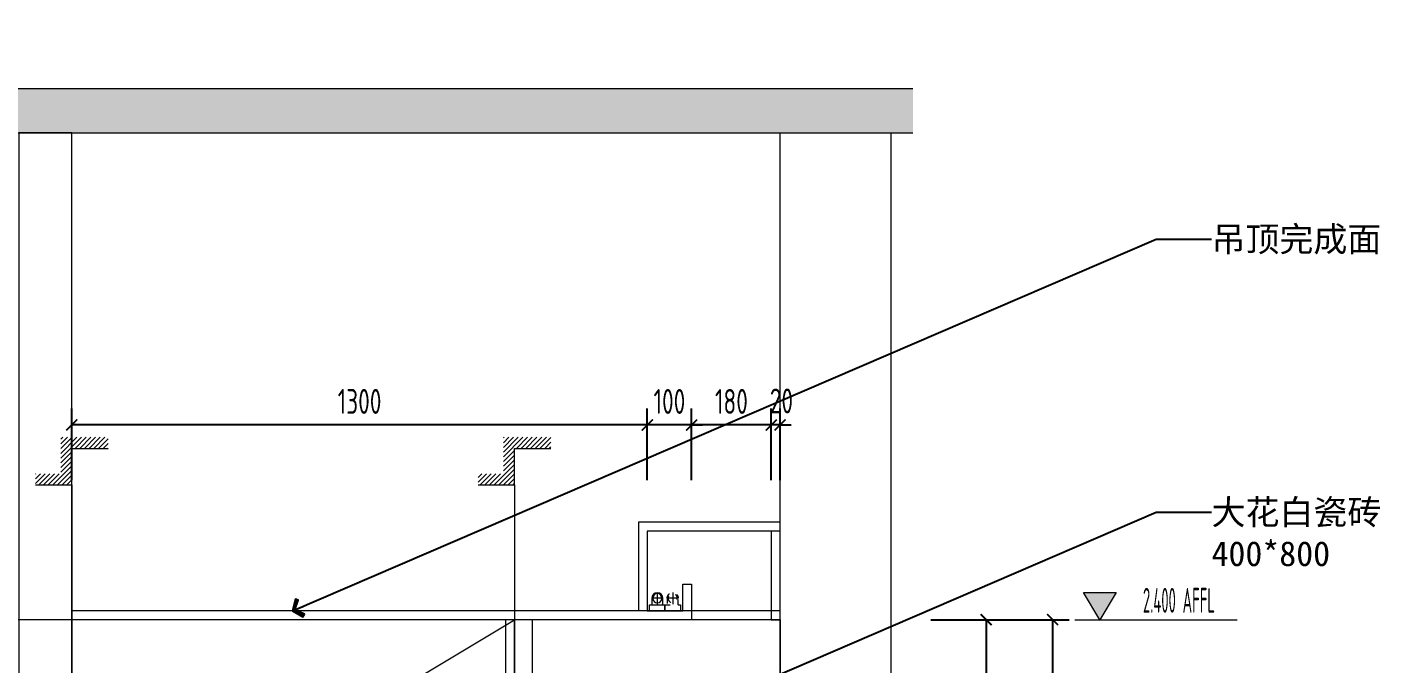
# Model space of a CAD drawing. Header units: millimetres. Extents: x 3162 to 221128, y -144913 to 11496.
# Drawn here: x 175897 to 178953, y -20533 to -19094 of the extents above; entities that cross this region are included whole.
import ezdxf
from ezdxf.enums import TextEntityAlignment as Align
from ezdxf.xclip import XClip

# ---------------------------------------------------------------- set-up
doc = ezdxf.new("R2010")
doc.units = ezdxf.units.MM
doc.header["$LTSCALE"] = 10
doc.header["$XCLIPFRAME"] = 2
for name, pattern in [('ACAD_ISO03W100', [30, 12, -18]), ('CENTER', [50.8, 31.75, -6.35, 6.35, -6.35]), ('DOTE', [61.468, 50.8, -5.08, 0.508, -5.08])]:
    doc.linetypes.add(name, pattern=pattern)
doc.layers.get('Defpoints').update_dxf_attribs({"color": 250})
for name, color, linetype, lineweight in [('Elevation【立面图库】', 150, 'Continuous', 0), ('FC-Hatch【平面填充】', 250, 'Continuous', 0), ('FC-Refe【标注引线】', 2, 'Continuous', 0), ('FF-Fixed【固定家具】', 30, 'Continuous', 0), ('FF-Text【平面文字】', 2, 'Continuous', 0), ('Fine【细线】', 250, 'Continuous', 0), ('Finish【完成面】', 2, 'Continuous', 0), ('Gray【中细线】', 8, 'Continuous', 0), ('RC-dimensions', 44, 'Continuous', 0), ('RC-Modelling【天花造型】', 30, 'Continuous', 0), ('Wall【立面墙】', 252, 'Continuous', 0)]:
    doc.layers.add(name, color=color, linetype=linetype, lineweight=lineweight)
doc.layers.add('WALL_NEW【新建墙体】', color=4, linetype='Continuous')
doc.layers.add('WALL【墙体】', color=7, linetype='Continuous')
doc.styles.add('尺寸标注', font='ARCHS.SHX', dxfattribs={"width": 0.8})
doc.styles.add('文字', font='')
doc.styles.add('标高', font='ARCHS.SHX', dxfattribs={"width": 0.5})
doc.styles.get('文字').set_extended_font_data('SimSun')
doc.dimstyles.new('海龙1：25', dxfattribs={"dimscale": 25, "dimtxt": 2.25, "dimasz": 1, "dimexe": 1.5, "dimexo": 1, "dimgap": 1, "dimtad": 1, "dimdec": 0, "dimrnd": 5, "dimdsep": 46, "dimtxsty": '尺寸标注', "dimblk": 'ARCHTICK', "dimblk1": 'ARCHTICK', "dimblk2": 'ARCHTICK', "dimcen": 1, "dimclrd": 44, "dimclre": 44, "dimclrt": 2, "dimadec": 0, "dimazin": 0, "dimtfac": 1, "dimtdec": 0, "dimtix": 1, "dimtmove": 2, "dimatfit": 3, "dimldrblk": 'hl_arrow2', "dimfxl": 5, "dimfxlon": 1, "dimarcsym": 0})

# ---------------------------------------------------------------- blocks, each defined once
blk = doc.blocks.new('_ArchTick')
at = {"color": 2, "linetype": 'ByBlock', "const_width": 0.15}
blk.add_lwpolyline([(-0.5, -0.5), (0.5, 0.5)], dxfattribs=at)
blk = doc.blocks.new('*D199')
at = {"layer": 'Defpoints', "color": 0, "transparency": 16777216}
for p in [(177913.4, -20432.7), (177913.4, -21332.7), (178063.4, -21332.7)]:
    blk.add_point(p, dxfattribs=at)
at = {"layer": 'RC-dimensions', "color": 44, "lineweight": -2, "transparency": 16777216}
for p, q in [((177938.4, -20432.7), (178100.9, -20432.7)), ((178063.4, -20432.7), (178063.4, -21332.7)), ((177938.4, -21332.7), (178100.9, -21332.7))]:
    blk.add_line(p, q, dxfattribs=at)
at = {"layer": 'RC-dimensions', "color": 44, "lineweight": -2, "transparency": 16777216, "xscale": 25, "yscale": 25, "zscale": 25}
for p, rotation in [((178063.4, -20432.7), 90), ((178063.4, -21332.7), 270)]:
    blk.add_blockref('_ArchTick', p, dxfattribs=dict(at, rotation=rotation))
at = {"layer": 'RC-dimensions', "color": 2, "transparency": 16777216, "insert": (178009.1, -20882.7), "char_height": 56.25, "attachment_point": 5, "rotation": 90, "style": '尺寸标注'}
blk.add_mtext('900', dxfattribs=at)
blk = doc.blocks.new('hl_arrow2')
at = {"color": 2}
blk.add_line((-0.22, 0), (-1, 0), dxfattribs=at)
blk.add_lwpolyline([(-0.22, 0), (-0.86, -0.69), (-0.65, -0.86), (0, 0), (-0.65, 0.86), (-0.86, 0.69)], close=True, dxfattribs=at)
for points in [[(-0.86, 0.69), (-0.65, 0.86), (-0.22, 0), (0, 0)], [(-0.86, -0.69), (-0.65, -0.86), (-0.22, 0), (0, 0)]]:
    blk.add_solid(points, dxfattribs=at)
blk = doc.blocks.new('*D201')
at = {"layer": 'Defpoints', "color": 0, "transparency": 16777216}
for p in [(177913.4, -20432.7), (177913.4, -22832.7), (178213.4, -22832.7)]:
    blk.add_point(p, dxfattribs=at)
at = {"layer": 'RC-dimensions', "color": 44, "lineweight": -2, "transparency": 16777216}
for p, q in [((178088.4, -20432.7), (178250.9, -20432.7)), ((178213.4, -20432.7), (178213.4, -22832.7)), ((178088.4, -22832.7), (178250.9, -22832.7))]:
    blk.add_line(p, q, dxfattribs=at)
at = {"layer": 'RC-dimensions', "color": 44, "lineweight": -2, "transparency": 16777216, "xscale": 25, "yscale": 25, "zscale": 25}
for p, rotation in [((178213.4, -20432.7), 90), ((178213.4, -22832.7), 270)]:
    blk.add_blockref('_ArchTick', p, dxfattribs=dict(at, rotation=rotation))
at = {"layer": 'RC-dimensions', "color": 2, "transparency": 16777216, "insert": (178157.9, -21632.7), "char_height": 56.25, "attachment_point": 5, "rotation": 90, "style": '尺寸标注'}
blk.add_mtext('2400', dxfattribs=at)
blk = doc.blocks.new('hl_Elevation-A2')
blk.add_hatch(color=150).paths.add_polyline_path([(3.74, 2.47), (2.27, 0), (0.8, 2.47)])
at = {"color": 150}
blk.add_line((0, 0), (14.67, 0), dxfattribs=at)
blk.add_lwpolyline([(3.74, 2.47), (2.27, 0), (0.8, 2.47)], close=True, dxfattribs=at)
at = {"color": 2, "style": '标高', "width": 0.8, "flags": 8}
blk.add_attdef('HEIGHT', text='', height=2.25, dxfattribs=at).set_placement((9.42, 1.75), align=Align.MIDDLE_CENTER)
blk = doc.blocks.new('海龙_05091009')
at = {"layer": 'WALL【墙体】'}
for p, q in [((-3625, 1925), (3375, 1925)), ((-3375, 1675), (3375, 1675))]:
    blk.add_line(p, q, dxfattribs=at)
blk = doc.blocks.new('海龙工具_暗藏灯')
at = {"color": 8, "linetype": 'DOTE', "ltscale": 4.56}
for p, q in [((0, 41.7), (0, 15.3)), ((-13.2, 28.5), (13.2, 28.5))]:
    blk.add_line(p, q, dxfattribs=at)
at = {"ltscale": 100}
blk.add_lwpolyline([(-12.5, 13.9), (-12.5, 28.5, -1), (12.5, 28.5), (12.5, 13.9)], format="xyb", dxfattribs=at)
blk.add_lwpolyline([(-17.4, 13.9), (-17.4, 0), (17.4, 0), (17.4, 13.9)], close=True, dxfattribs=at)
blk.add_circle((0, 28.5), 10.4, dxfattribs=at)
blk = doc.blocks.new('海龙工具_暗藏灯[虚]')
at = {"color": 8, "linetype": 'DOTE', "ltscale": 4.56}
for p, q in [((0, 41.7), (0, 15.3)), ((-13.2, 28.5), (13.2, 28.5))]:
    blk.add_line(p, q, dxfattribs=at)
at = {"color": 8, "linetype": 'ACAD_ISO03W100', "ltscale": 0.1}
blk.add_lwpolyline([(-12.5, 13.9), (-12.5, 28.5, -1), (12.5, 28.5), (12.5, 13.9)], format="xyb", dxfattribs=at)
blk.add_lwpolyline([(-17.4, 13.9), (-17.4, 0), (17.4, 0), (17.4, 13.9)], close=True, dxfattribs=at)
blk.add_circle((0, 28.5), 10.4, dxfattribs=at)
blk = doc.blocks.new('D_暗藏灯管')
for name, p in [('海龙工具_暗藏灯[虚]', (-17.4, 0)), ('海龙工具_暗藏灯', (17.4, 0))]:
    blk.add_blockref(name, p)
blk = doc.blocks.new('海龙工具_转折面')
h = blk.add_hatch()
h.set_pattern_fill('ANSI31', color=250, scale=2.4, style=0)
h.set_pattern_definition([(45, (1787.70625, 231.982), (-0.212132034, 0.212132034), [])])
h.paths.add_polyline_path([(0, 9.29), (3.29, 9.29), (3.29, 10.29), (-1, 10.29), (-1, 7), (-3.29, 7), (-3.29, 6), (0, 6)])
at = {"color": 8, "linetype": 'CENTER', "ltscale": 100}
blk.add_line((0, 6), (0, -32), dxfattribs=at)
at = {"color": 8}
blk.add_lwpolyline([(-3.29, 6), (0, 6), (0, 9.29), (3.29, 9.29)], dxfattribs=at)
blk = doc.blocks.new('*D596')
at = {"layer": 'Defpoints', "color": 0, "transparency": 16777216}
for p in [(177577.9, -19992.8), (177577.9, -20142.8), (177597.9, -20142.8)]:
    blk.add_point(p, dxfattribs=at)
at = {"layer": 'RC-dimensions', "color": 44, "lineweight": -2, "transparency": 16777216}
for p, q in [((177577.9, -20117.8), (177577.9, -19955.3)), ((177597.9, -20117.8), (177597.9, -19955.3)), ((177577.9, -19992.8), (177552.9, -19992.8)), ((177597.9, -19992.8), (177577.9, -19992.8)), ((177597.9, -19992.8), (177622.9, -19992.8))]:
    blk.add_line(p, q, dxfattribs=at)
at = {"layer": 'RC-dimensions', "color": 44, "lineweight": -2, "transparency": 16777216, "xscale": 25, "yscale": 25, "zscale": 25}
blk.add_blockref('_ArchTick', (177577.9, -19992.8), dxfattribs=at)
at = {"layer": 'RC-dimensions', "color": 44, "lineweight": -2, "transparency": 16777216, "xscale": 25, "yscale": 25, "zscale": 25, "rotation": 180}
blk.add_blockref('_ArchTick', (177597.9, -19992.8), dxfattribs=at)
at = {"layer": 'RC-dimensions', "color": 2, "transparency": 16777216, "insert": (177600.9, -19938.5), "char_height": 56.25, "attachment_point": 5, "style": '尺寸标注'}
blk.add_mtext('20', dxfattribs=at)
blk = doc.blocks.new('*D597')
at = {"layer": 'Defpoints', "color": 0, "transparency": 16777216}
for p in [(177397.9, -19992.8), (177397.9, -20142.8), (177577.9, -20142.8)]:
    blk.add_point(p, dxfattribs=at)
at = {"layer": 'RC-dimensions', "color": 44, "lineweight": -2, "transparency": 16777216}
for p, q in [((177397.9, -20117.8), (177397.9, -19955.3)), ((177577.9, -20117.8), (177577.9, -19955.3)), ((177577.9, -19992.8), (177397.9, -19992.8))]:
    blk.add_line(p, q, dxfattribs=at)
at = {"layer": 'RC-dimensions', "color": 44, "lineweight": -2, "transparency": 16777216, "xscale": 25, "yscale": 25, "zscale": 25, "rotation": 180}
blk.add_blockref('_ArchTick', (177397.9, -19992.8), dxfattribs=at)
at = {"layer": 'RC-dimensions', "color": 44, "lineweight": -2, "transparency": 16777216, "xscale": 25, "yscale": 25, "zscale": 25}
blk.add_blockref('_ArchTick', (177577.9, -19992.8), dxfattribs=at)
at = {"layer": 'RC-dimensions', "color": 2, "transparency": 16777216, "insert": (177487.9, -19939.6), "char_height": 56.25, "attachment_point": 5, "style": '尺寸标注'}
blk.add_mtext('180', dxfattribs=at)
blk = doc.blocks.new('*D598')
at = {"layer": 'Defpoints', "color": 0, "transparency": 16777216}
for p in [(177297.9, -19992.8), (177297.9, -20142.8), (177397.9, -20142.8)]:
    blk.add_point(p, dxfattribs=at)
at = {"layer": 'RC-dimensions', "color": 44, "lineweight": -2, "transparency": 16777216}
for p, q in [((177297.9, -20117.8), (177297.9, -19955.3)), ((177397.9, -20117.8), (177397.9, -19955.3)), ((177297.9, -19992.8), (177272.9, -19992.8)), ((177397.9, -19992.8), (177297.9, -19992.8)), ((177397.9, -19992.8), (177422.9, -19992.8))]:
    blk.add_line(p, q, dxfattribs=at)
at = {"layer": 'RC-dimensions', "color": 44, "lineweight": -2, "transparency": 16777216, "xscale": 25, "yscale": 25, "zscale": 25}
blk.add_blockref('_ArchTick', (177297.9, -19992.8), dxfattribs=at)
at = {"layer": 'RC-dimensions', "color": 44, "lineweight": -2, "transparency": 16777216, "xscale": 25, "yscale": 25, "zscale": 25, "rotation": 180}
blk.add_blockref('_ArchTick', (177397.9, -19992.8), dxfattribs=at)
at = {"layer": 'RC-dimensions', "color": 2, "transparency": 16777216, "insert": (177347.9, -19939.6), "char_height": 56.25, "attachment_point": 5, "style": '尺寸标注'}
blk.add_mtext('100', dxfattribs=at)
blk = doc.blocks.new('*D599')
at = {"layer": 'Defpoints', "color": 0, "transparency": 16777216}
for p in [(175998, -19992.8), (175998, -20142.8), (177297.9, -20142.8)]:
    blk.add_point(p, dxfattribs=at)
at = {"layer": 'RC-dimensions', "color": 44, "lineweight": -2, "transparency": 16777216}
for p, q in [((175998, -20117.8), (175998, -19955.3)), ((177297.9, -20117.8), (177297.9, -19955.3)), ((177297.9, -19992.8), (175998, -19992.8))]:
    blk.add_line(p, q, dxfattribs=at)
at = {"layer": 'RC-dimensions', "color": 44, "lineweight": -2, "transparency": 16777216, "xscale": 25, "yscale": 25, "zscale": 25, "rotation": 180}
blk.add_blockref('_ArchTick', (175998, -19992.8), dxfattribs=at)
at = {"layer": 'RC-dimensions', "color": 44, "lineweight": -2, "transparency": 16777216, "xscale": 25, "yscale": 25, "zscale": 25}
blk.add_blockref('_ArchTick', (177297.9, -19992.8), dxfattribs=at)
at = {"layer": 'RC-dimensions', "color": 2, "transparency": 16777216, "insert": (176648, -19939.6), "char_height": 56.25, "attachment_point": 5, "style": '尺寸标注'}
blk.add_mtext('1300', dxfattribs=at)

msp = doc.modelspace()

# ---------------------------------------------------------------- hatches: boundary and pattern name
at = {"layer": 'FC-Hatch【平面填充】'}
h = msp.add_hatch(dxfattribs=at)
h.set_pattern_fill('钢筋混凝土', color=256, scale=50, angle=180, style=0, pattern_type=2)
h.set_pattern_definition([(225, (108718.66, 0), (35.35534, -35.35534), []), (230, (108718.66, 0), (-71.72602, 6.27522), [7.5, -82.5]), (175, (108718.66, 0), (13.87511, -75.21923), [6, -66]), (280.4514, (108712.68, 0.52), (-57.85092, -68.94393), [6.374, -70.1142]), (226.1842, (108718.66, -20), (-106.72409, 16.55189), [11.25, -123.75]), (276.6356, (108709.76, -18.62), (-93.46626, -97.41178), [9.56105, -105.1713]), (171.1842, (108718.66, -20), (-93.46618, -97.41189), [9, -99]), (201, (108708.66, -15), (-59.690703, 40.261893), [7.5, -82.5]), (146, (108708.66, -15), (-24.33156, -72.515006), [6, -66]), (251.4514, (108703.684, -11.645), (-84.022234, -32.25304), [6.374, -70.1142]), (217.5, (108718.658, 0), (-1.2159855, -33.289385), [0.5, -65.2, 0.5, -67, 0.5, -66.25]), (187.5, (108718.66, 0), (-26.306954, -39.441171), [0.5, -38.2, 0.5, -63.7, 0.5, -25.25]), (147.5, (108740.958, -3e-15), (-53.382244, 2.255487), [0.5, -25, 0.5, -78, 0.5, -103.5]), (137.5, (108750.96, -4e-15), (-58.318617, -10.010498), [0.5, -32.5, 0.5, -51.8, 0.5, -73.5])])
h.paths.add_polyline_path([(175828, -19332.7), (175828, -19232.7), (177897.9, -19232.7), (177897.9, -19332.7)])

# ---------------------------------------------------------------- linework, layer by layer
at = {"layer": 'FF-Fixed【固定家具】'}
for p, q in [((176977.9, -20432.7), (176977.9, -22832.7)), ((176997.9, -22832.7), (176997.9, -20432.7)), ((177037.9, -20432.7), (177037.9, -22832.7))]:
    msp.add_line(p, q, dxfattribs=at)
at = {"layer": 'FF-Fixed【固定家具】', "color": 8}
msp.add_line((176997.9, -20432.7), (176997.9, -22682.7), dxfattribs=at)
at = {"layer": 'Fine【细线】', "color": 250}
msp.add_lwpolyline([(176018, -22832.7), (176198, -20912.7), (176997.9, -20432.7)], dxfattribs=at)
at = {"layer": 'Finish【完成面】'}
for p, q in [((175998, -20432.7), (175998, -22832.7)), ((177597.9, -20432.7), (175998, -20432.7)), ((177597.9, -20432.7), (177597.9, -22832.7))]:
    msp.add_line(p, q, dxfattribs=at)
at = {"layer": 'Gray【中细线】'}
msp.add_line((177597.9, -20412.7), (175998, -20412.7), dxfattribs=at)
at = {"layer": 'RC-Modelling【天花造型】'}
for points in [[(177597.9, -20212.7), (177277.9, -20212.7), (177277.9, -20412.7)], [(177597.9, -20232.7), (177297.9, -20232.7), (177297.9, -20412.7), (177377.9, -20412.7), (177377.9, -20352.7), (177397.9, -20352.7), (177397.9, -20432.7), (175637.9, -20432.7)], [(177597.9, -20232.7), (177297.9, -20232.7), (177297.9, -20412.7)]]:
    msp.add_lwpolyline(points, dxfattribs=at)
msp.add_lwpolyline([(177597.9, -20232.7), (177577.9, -20232.7), (177577.9, -20432.7), (177597.9, -20432.7)], close=True, dxfattribs=at)
at = {"layer": 'Wall【立面墙】'}
for p, q in [((175828, -19232.7), (177897.9, -19232.7)), ((175828, -19332.7), (177897.9, -19332.7))]:
    msp.add_line(p, q, dxfattribs=at)
for points in [[(175998, -22832.7), (175998, -19332.7), (175878, -19332.7), (175878, -22832.7)], [(177597.9, -22832.7), (177597.9, -19332.7), (177847.9, -19332.7), (177847.9, -22832.7)]]:
    msp.add_lwpolyline(points, close=True, dxfattribs=at)

# ---------------------------------------------------------------- block references
at = {"layer": 'Elevation【立面图库】'}
ref = msp.add_blockref('hl_Elevation-A2', (178263.4, -20432.7), dxfattribs=dict(at, xscale=25, yscale=25, zscale=25))
ref.add_attrib('HEIGHT', '2.400 AFFL', dxfattribs={"layer": '0', "color": 2, "height": 56.25, "style": '标高', "width": 0.5}).set_placement((178498.9, -20389), align=Align.MIDDLE_CENTER)
at = {"layer": 'RC-Modelling【天花造型】', "xscale": 25, "yscale": 25, "zscale": 25}
for p in [(175998, -20277.9), (176997.9, -20277.9)]:
    msp.add_blockref('海龙工具_转折面', p, dxfattribs=at)
at = {"layer": 'RC-Modelling【天花造型】', "xscale": -1}
msp.add_blockref('D_暗藏灯管', (177337.9, -20412.7), dxfattribs=at)
at = {"layer": 'WALL_NEW【新建墙体】'}
ref = msp.add_blockref('海龙_05091009', (177673, -16351.8), dxfattribs=dict(at, rotation=89.99999999999999))
XClip(ref).set_block_clipping_path([(2385.0000058371, -674.9550802007), (3885.0000058371, 2425.0000197993)])
ref = msp.add_blockref('海龙_05091009', (175922.9, -23921.8), dxfattribs=dict(at, rotation=270))
XClip(ref).set_block_clipping_path([(545.0000058371, -674.9550802007), (2045.0000058371, 2425.0000197993)])

# ---------------------------------------------------------------- texts
at = {"layer": 'FF-Text【平面文字】', "char_height": 56.25, "attachment_point": 1, "style": '文字'}
for s, insert in [('吊顶完成面', (178572.4, -19544.7)), ('大花白瓷砖\\P400*800', (178572.4, -20161.6))]:
    msp.add_mtext(s, dxfattribs=dict(at, insert=insert))

# ---------------------------------------------------------------- dimensions: what is measured, and where the dimension line sits
at = {"layer": 'RC-dimensions'}
for base, p1, p2, picture, middle in [((175998, -19992.8), (177297.9, -20142.8), (175998, -20142.8), '*D599', (176648, -19939.6)), ((177297.9, -19992.8), (177397.9, -20142.8), (177297.9, -20142.8), '*D598', (177347.9, -19939.6)), ((177397.9, -19992.8), (177577.9, -20142.8), (177397.9, -20142.8), '*D597', (177487.9, -19939.6))]:
    dim = msp.add_linear_dim(base=base, p1=p1, p2=p2, angle=180, dimstyle='海龙1：25', dxfattribs=at)
    dim.commit()
    dim.dimension.update_dxf_attribs({"geometry": picture, "text_midpoint": middle})
dim = msp.add_linear_dim(base=(177577.9, -19992.8), p1=(177597.9, -20142.8), p2=(177577.9, -20142.8), dimstyle='海龙1：25', dxfattribs=at)
dim.commit()
dim.dimension.update_dxf_attribs({"geometry": '*D596', "text_midpoint": (177600.9, -19938.5), "dimtype": 160})
for base, p2, picture, middle in [((178063.4, -21332.7), (177913.4, -21332.7), '*D199', (178009.1, -20882.7)), ((178213.4, -22832.7), (177913.4, -22832.7), '*D201', (178157.9, -21632.7))]:
    dim = msp.add_linear_dim(base=base, p1=(177913.4, -20432.7), p2=p2, angle=270, dimstyle='海龙1：25', override={"dimscale": 25, "dimtxsty": '尺寸标注', "dimblk1": 'ArchTick', "dimblk2": 'ArchTick', "dimsah": 1, "dimclrt": 2}, dxfattribs=at)
    dim.commit()
    dim.dimension.update_dxf_attribs({"geometry": picture, "text_midpoint": middle})

# ---------------------------------------------------------------- leaders
at = {"layer": 'FC-Refe【标注引线】'}
for points in [[(176496.7, -20412.7), (178447.4, -19572.8), (178572.4, -19572.8)], [(177237, -20711), (178447.4, -20189.8), (178572.4, -20189.8)]]:
    msp.add_leader(points, dimstyle='海龙1：25', override={"dimscale": 25, "dimldrblk": 'hl_arrow2'}, dxfattribs=at)

doc.saveas('drawing.dxf')
